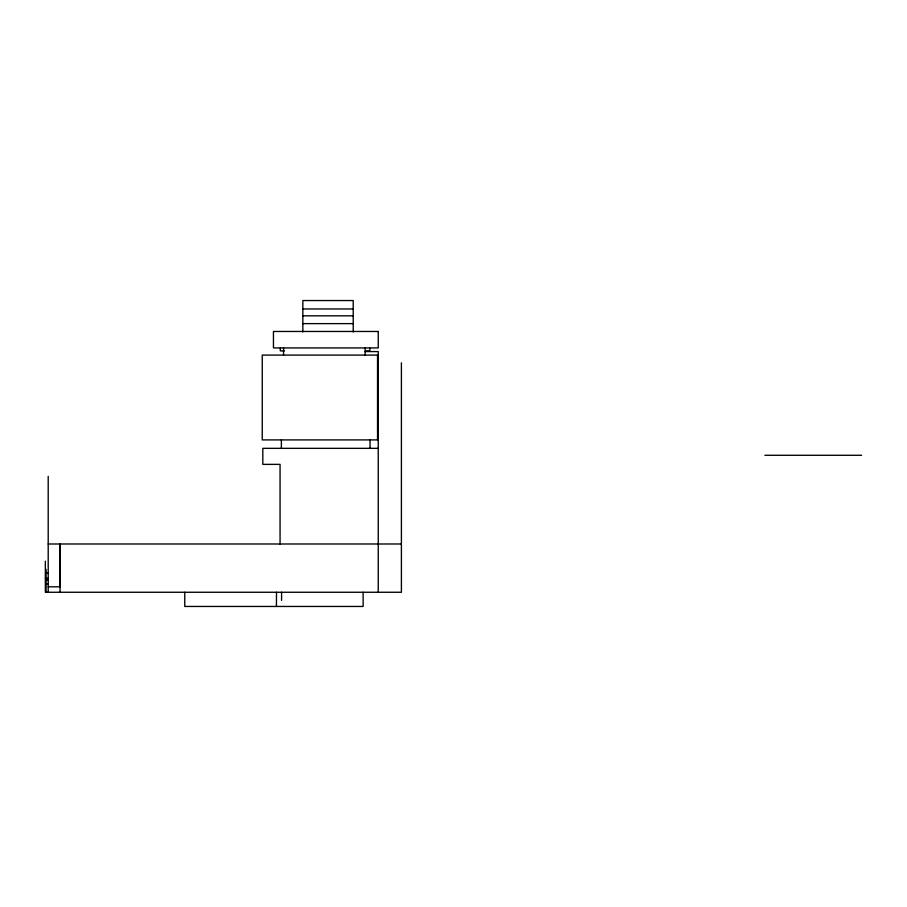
<?xml version="1.0" encoding="UTF-8"?>
<svg xmlns="http://www.w3.org/2000/svg" width="907" height="907" viewBox="0 0 907 907"><rect width="100%" height="100%" fill="white"/><g stroke="black" fill="none" stroke-linecap="round" stroke-linejoin="round"><path stroke-width="1.36" d="M302.847 308.97L353.22 308.97M302.847 315.829L353.22 315.829M302.847 323.618L353.22 323.618M284.515 350.907L280.32 350.907L280.32 348.129M365.612 350.907L369.807 350.907L369.807 348.129M365.124 351.576L378.242 351.576L378.242 592.26M378.242 355.091L262.248 355.091L262.248 439.906L378.242 439.906M378.242 448.341L262.815 448.341L262.815 464.373L280.059 464.373L280.059 544.302M764.896 455.28L861.65 455.28M48.207 543.996L401.404 543.996M46.053 573.224L48.207 573.224M45.35 578.371L48.207 578.371M46.053 580.129L48.207 580.129M46.053 583.813L48.207 583.813M48.207 586.806L60.418 586.806M60.293 586.75L60.043 543.996L60.043 592.26M401.404 362.8L401.404 592.26L45.35 592.26L45.35 561.161M377.539 355.091L377.539 439.906M370.045 439.906L370.045 448.341M365.124 347.925L365.124 355.091M363.129 592.26L363.129 606.454L184.756 606.454L184.767 592.26M353.22 332.03L353.22 300.546L302.847 300.546L302.847 332.03M283.551 347.925L283.551 355.091M281.578 592.26L281.578 600.366M281.374 439.906L281.374 448.341M276.488 592.26L276.431 606.454M48.207 476.322L48.207 592.26M46.053 569.369L46.053 592.26M378.242 331.463L273.449 331.463L273.449 347.925L378.242 347.925L378.242 331.463"/></g></svg>
